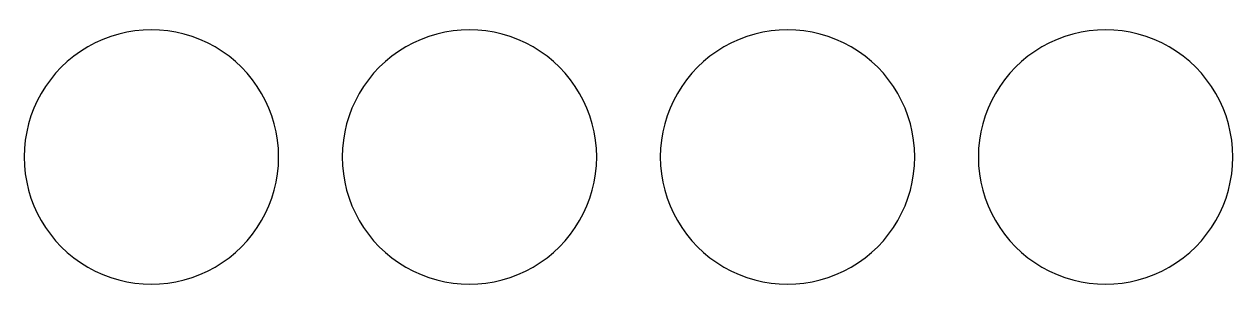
# Model space of a CAD drawing. Header units: millimetres. Extents: x 0 to 359, y 1 to 26.
# Drawn here: x 0 to 114, y 1.2 to 26.3 of the extents above.
import ezdxf

# ---------------------------------------------------------------- set-up
doc = ezdxf.new("R2010")
doc.units = ezdxf.units.MM
doc.layers.get('0').update_dxf_attribs({"linetype": 'CONTINUOUS'})

msp = doc.modelspace()

# ---------------------------------------------------------------- linework, layer by layer
at = {"color": 1}
for points in [[(24.04958, 13.749834)], [(54.0496, 13.749834)], [(84.049583, 13.749834)], [(114.049583, 13.749831)]]:
    msp.add_lwpolyline(points, close=True, dxfattribs=at)
for points in [[(18.049577, 24.142143), (14.336763, 26.285738), (9.762387, 26.285738), (6.049572, 24.142143)], [(48.049598, 24.142143), (44.336783, 26.285738), (39.762407, 26.285738), (36.049592, 24.142143)], [(78.04958, 24.142143), (74.336766, 26.285738), (69.76239, 26.285738), (66.049576, 24.142143)], [(108.04958, 24.14214), (104.336766, 26.285735), (99.76239, 26.285735), (96.049576, 24.14214)], [(6.049572, 24.142143), (2.336758, 21.998549), (0.04957, 18.037023), (0.04957, 13.749834)], [(24.04958, 13.749834), (24.04958, 18.037023), (21.762392, 21.998549), (18.049577, 24.142143)], [(36.049592, 24.142143), (32.336778, 21.998549), (30.04959, 18.037023), (30.04959, 13.749834)], [(54.0496, 13.749834), (54.0496, 18.037023), (51.762412, 21.998549), (48.049598, 24.142143)], [(66.049576, 24.142143), (62.336761, 21.998549), (60.049573, 18.037023), (60.049573, 13.749834)], [(84.049583, 13.749834), (84.049583, 18.037023), (81.762395, 21.998549), (78.04958, 24.142143)], [(96.049576, 24.14214), (92.336761, 21.998546), (90.049573, 18.03702), (90.049573, 13.749831)], [(114.049583, 13.749831), (114.049583, 18.03702), (111.762395, 21.998546), (108.04958, 24.14214)], [(0.04957, 13.749834), (0.04957, 9.462645), (2.336758, 5.501119), (6.049572, 3.357525)], [(18.049577, 3.357525), (21.762392, 5.501119), (24.04958, 9.462645), (24.04958, 13.749834)], [(30.04959, 13.749834), (30.04959, 9.462645), (32.336778, 5.501119), (36.049592, 3.357525)], [(48.049598, 3.357525), (51.762412, 5.501119), (54.0496, 9.462645), (54.0496, 13.749834)], [(60.049573, 13.749834), (60.049573, 9.462645), (62.336761, 5.501119), (66.049576, 3.357525)], [(78.04958, 3.357525), (81.762395, 5.501119), (84.049583, 9.462645), (84.049583, 13.749834)], [(90.049573, 13.749831), (90.049573, 9.462642), (92.336761, 5.501117), (96.049576, 3.357522)], [(108.04958, 3.357522), (111.762395, 5.501117), (114.049583, 9.462642), (114.049583, 13.749831)], [(6.049572, 3.357525), (9.762387, 1.21393), (14.336763, 1.21393), (18.049577, 3.357525)], [(36.049592, 3.357525), (39.762407, 1.21393), (44.336783, 1.21393), (48.049598, 3.357525)], [(66.049576, 3.357525), (69.76239, 1.21393), (74.336766, 1.21393), (78.04958, 3.357525)], [(96.049576, 3.357522), (99.76239, 1.213928), (104.336766, 1.213928), (108.04958, 3.357522)]]:
    msp.add_open_spline(points, degree=3, dxfattribs=at)

doc.saveas('drawing.dxf')
